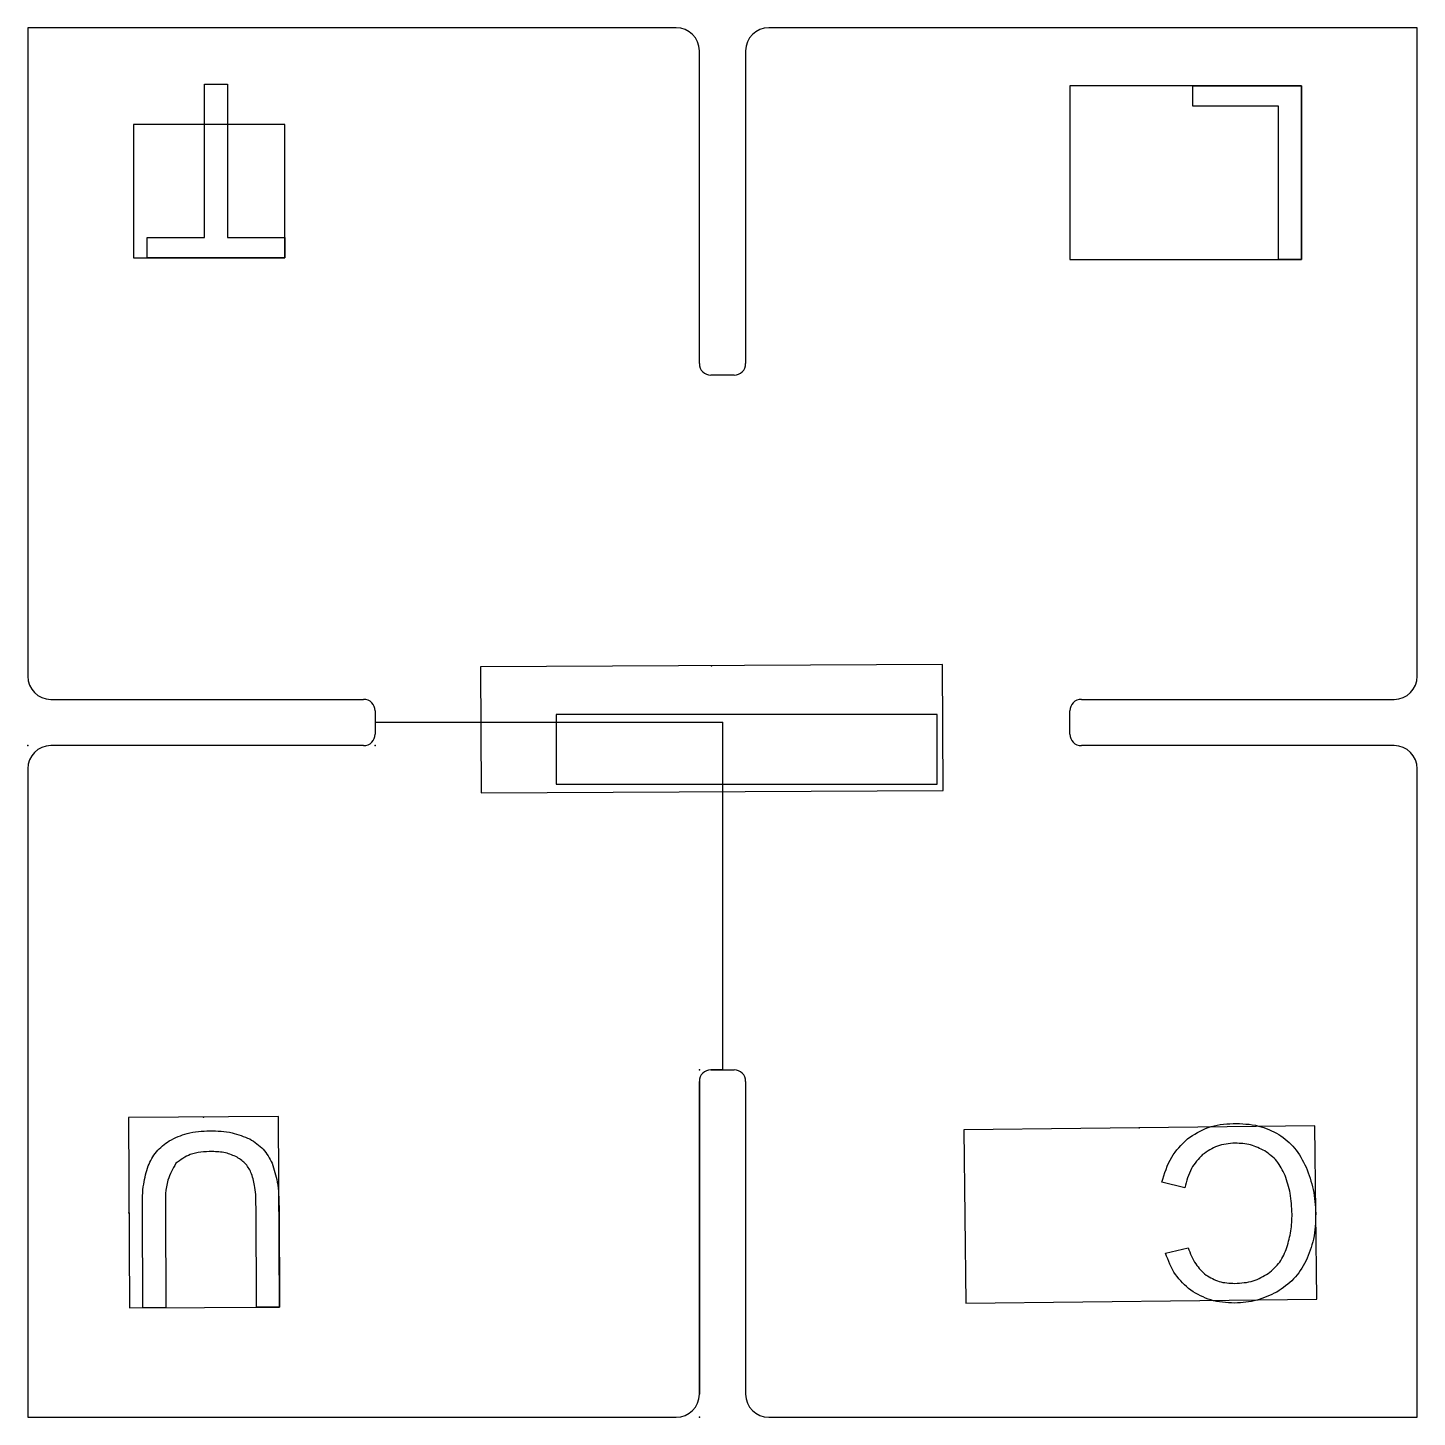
# Model space of a CAD drawing. Header units: millimetres. Extents: x -60 to 60, y -60 to 60.
import ezdxf

# ---------------------------------------------------------------- set-up
doc = ezdxf.new("R2010")
doc.units = ezdxf.units.MM
doc.header["$MEASUREMENT"] = 0
for name, color, linetype in [('L1 v2_Sketch1', 7, 'Continuous'), ('L1 v2_Sketch2', 7, 'Continuous'), ('L1 v2_Sketch3', 7, 'Continuous')]:
    doc.layers.add(name, color=color, linetype=linetype)

msp = doc.modelspace()

# ---------------------------------------------------------------- linework, layer by layer
at = {"layer": 'L1 v2_Sketch1'}
for p, q in [((0, 0), (-30, 0)), ((-30, 0), (-30, -1)), ((0, 0), (0, -30)), ((-31, -2), (-58, -2)), ((-60, -4), (-60, -60)), ((0, -30), (-1, -30)), ((-2, -31), (-2, -58)), ((-60, -60), (-4, -60))]:
    msp.add_line(p, q, dxfattribs=at)
for centre, radius, start, end in [((-31, -1), 1, 270, 360), ((-58, -4), 2, 90, 180), ((-1, -31), 1, 90, 180), ((-4, -58), 2, 270, 360)]:
    msp.add_arc(centre, radius, start, end, dxfattribs=at)
for p in [(0, 0), (-60, -2), (-30, -2), (-2, -30), (-2, -60), (-2, -60)]:
    msp.add_point(p, dxfattribs=at)
at = {"layer": 'L1 v2_Sketch2'}
for p, q in [((-4, 60, 4), (-60, 60, 4)), ((-60, 60, 4), (-60, 4, 4)), ((60, 60, 4), (4, 60, 4)), ((60, 4, 4), (60, 60, 4)), ((-2, 31, 4), (-2, 58, 4)), ((2, 58, 4), (2, 31, 4)), ((50, 55, 4), (30, 55, 4)), ((30, 55, 4), (30, 40, 4)), ((50, 40, 4), (50, 55, 4)), ((-37.8, 51.66, 4), (-50.88, 51.66, 4)), ((-50.88, 51.66, 4), (-50.88, 40.12, 4)), ((-37.8, 40.12, 4), (-37.8, 51.66, 4)), ((-50.88, 40.12, 4), (-37.8, 40.12, 4)), ((30, 40, 4), (50, 40, 4)), ((1, 30, 4), (-1, 30, 4)), ((19, 5, 4), (-20.9, 4.8, 4)), ((19.06, -5.88, 4), (19, 5, 4)), ((-20.9, 4.8, 4), (-20.85, -6.08, 4)), ((-58, 2, 4), (-31, 2, 4)), ((31, 2, 4), (58, 2, 4)), ((-30, 1, 4), (-30, -1, 4)), ((30, -1, 4), (30, 1, 4)), ((-31, -2, 4), (-58, -2, 4)), ((58, -2, 4), (31, -2, 4)), ((-60, -4, 4), (-60, -60, 4)), ((60, -60, 4), (60, -4, 4)), ((-20.85, -6.08, 4), (19.06, -5.88, 4)), ((-1, -30, 4), (1, -30, 4)), ((-2, -58, 4), (-2, -31, 4)), ((2, -31, 4), (2, -58, 4)), ((-38.35, -34.04, 4), (-51.31, -34.11, 4)), ((-51.31, -34.11, 4), (-51.21, -50.56, 4)), ((-38.25, -50.49, 4), (-38.35, -34.04, 4)), ((51.15, -34.83, 4), (20.85, -35.17, 4)), ((20.85, -35.17, 4), (21.02, -50.15, 4)), ((51.32, -49.8, 4), (51.15, -34.83, 4)), ((21.02, -50.15, 4), (51.32, -49.8, 4)), ((-51.21, -50.56, 4), (-38.25, -50.49, 4)), ((-60, -60, 4), (-4, -60, 4)), ((4, -60, 4), (60, -60, 4))]:
    msp.add_line(p, q, dxfattribs=at)
for centre, radius, start, end in [((-4, 58, 4), 2, 0, 90), ((4, 58, 4), 2, 90, 180), ((-1, 31, 4), 1, 180, 270), ((1, 31, 4), 1, 270, 360), ((-58, 4, 4), 2, 180, 270), ((58, 4, 4), 2, 270, 360), ((-31, 1, 4), 1, 0, 90), ((31, 1, 4), 1, 90, 180), ((-31, -1, 4), 1, 270, 360), ((31, -1, 4), 1, 180, 270), ((-58, -4, 4), 2, 90, 180), ((58, -4, 4), 2, 0, 90), ((-1, -31, 4), 1, 90, 180), ((1, -31, 4), 1, 0, 90), ((-4, -58, 4), 2, 270, 360), ((4, -58, 4), 2, 180, 270)]:
    msp.add_arc(centre, radius, start, end, dxfattribs=at)
for p in [(-0.95, 4.9, 4), (0, 0, 4), (-44.83, -34.08, 4), (36, -35, 4), (-51.26, -42.34, 4)]:
    msp.add_point(p, dxfattribs=at)
at = {"layer": 'L1 v2_Sketch3'}
for p, q in [((-60, 60, 4), (-60, 4, 4)), ((-4, 60, 4), (-60, 60, 4)), ((60, 60, 4), (4, 60, 4)), ((60, 4, 4), (60, 60, 4)), ((-2, 31, 4), (-2, 58, 4)), ((2, 58, 4), (2, 31, 4)), ((-44.73, 41.89, 4), (-44.73, 55.12, 4)), ((-44.73, 55.12, 4), (-42.74, 55.12, 4)), ((-42.74, 55.12, 4), (-42.74, 41.89, 4)), ((40.63, 53.23, 4), (40.63, 55, 4)), ((40.63, 55, 4), (50, 55, 4)), ((50, 55, 4), (50, 40, 4)), ((48.02, 53.23, 4), (40.63, 53.23, 4)), ((48.02, 40, 4), (48.02, 53.23, 4)), ((-49.69, 40.12, 4), (-49.69, 41.89, 4)), ((-49.69, 41.89, 4), (-44.73, 41.89, 4)), ((-42.74, 41.89, 4), (-37.8, 41.89, 4)), ((-37.8, 41.89, 4), (-37.8, 40.12, 4)), ((-37.8, 40.12, 4), (-49.69, 40.12, 4)), ((50, 40, 4), (48.02, 40, 4)), ((1, 30, 4), (-1, 30, 4)), ((-58, 2, 4), (-31, 2, 4)), ((31, 2, 4), (58, 2, 4)), ((-30, 1, 4), (-30, -1, 4)), ((18.54, 0.7, 4), (-14.37, 0.7, 4)), ((-14.37, 0.7, 4), (-14.37, -5.33, 4)), ((18.54, -5.33, 4), (18.54, 0.7, 4)), ((30, -1, 4), (30, 1, 4)), ((-31, -2, 4), (-58, -2, 4)), ((58, -2, 4), (31, -2, 4)), ((-60, -4, 4), (-60, -60, 4)), ((60, -60, 4), (60, -4, 4)), ((-14.37, -5.33, 4), (18.54, -5.33, 4)), ((-1, -30, 4), (1, -30, 4)), ((-2, -58, 4), (-2, -31, 4)), ((2, -31, 4), (2, -58, 4)), ((39.93, -40.19, 4), (37.94, -39.71, 4)), ((-50.05, -50.56, 4), (-50.1, -41.89, 4)), ((-48.12, -41.89, 4), (-48.07, -50.54, 4)), ((-40.24, -50.5, 4), (-40.29, -41.84, 4)), ((-38.3, -41.82, 4), (-38.25, -50.49, 4)), ((38.27, -45.84, 4), (40.22, -45.36, 4)), ((-48.07, -50.54, 4), (-50.05, -50.56, 4)), ((-38.25, -50.49, 4), (-40.24, -50.5, 4)), ((-60, -60, 4), (-4, -60, 4)), ((4, -60, 4), (60, -60, 4))]:
    msp.add_line(p, q, dxfattribs=at)
for centre, radius, start, end in [((-4, 58, 4), 2, 0, 90), ((4, 58, 4), 2, 90, 180), ((-1, 31, 4), 1, 180, 270), ((1, 31, 4), 1, 270, 360), ((-58, 4, 4), 2, 180, 270), ((58, 4, 4), 2, 270, 360), ((-31, 1, 4), 1, 0, 90), ((31, 1, 4), 1, 90, 180), ((-31, -1, 4), 1, 270, 360), ((31, -1, 4), 1, 180, 270), ((-58, -4, 4), 2, 90, 180), ((58, -4, 4), 2, 0, 90), ((-1, -31, 4), 1, 90, 180), ((1, -31, 4), 1, 0, 90), ((-4, -58, 4), 2, 270, 360), ((4, -58, 4), 2, 180, 270)]:
    msp.add_arc(centre, radius, start, end, dxfattribs=at)
for points, knots in [([(40.15, -35.96, 4), (40.73, -35.58, 4), (41.92, -34.79, 4), (43.36, -34.68, 4), (44.1, -34.63, 4)], [0, 0, 0, 0, 0.2043301, 0.4229769, 0.4229769, 0.4229769, 0.4229769]), ([(44.1, -34.63, 4), (44.84, -34.65, 4), (46.23, -34.68, 4), (47.48, -35.29, 4), (48.05, -35.57, 4)], [0, 0, 0, 0, 0.2212399, 0.4108787, 0.4108787, 0.4108787, 0.4108787]), ([(-47.78, -36.12, 4), (-47.27, -35.88, 4), (-46.17, -35.34, 4), (-44.94, -35.29, 4), (-44.28, -35.27, 4)], [0, 0, 0, 0, 0.1665622, 0.3637366, 0.3637366, 0.3637366, 0.3637366]), ([(-44.28, -35.27, 4), (-43.63, -35.28, 4), (-42.43, -35.31, 4), (-41.33, -35.77, 4), (-40.82, -35.97, 4)], [0, 0, 0, 0, 0.1924517, 0.3550737, 0.3550737, 0.3550737, 0.3550737]), ([(-40.82, -35.97, 4), (-40.41, -36.24, 4), (-39.58, -36.77, 4), (-39.13, -37.63, 4), (-38.9, -38.07, 4)], [0, 0, 0, 0, 0.1452332, 0.2886973, 0.2886973, 0.2886973, 0.2886973]), ([(37.94, -39.71, 4), (38.17, -38.96, 4), (38.6, -37.52, 4), (39.65, -36.46, 4), (40.15, -35.96, 4)], [0, 0, 0, 0, 0.2325413, 0.4414003, 0.4414003, 0.4414003, 0.4414003]), ([(48.05, -35.57, 4), (48.54, -35.94, 4), (49.54, -36.7, 4), (50.1, -37.83, 4), (50.4, -38.41, 4)], [0, 0, 0, 0, 0.1802941, 0.3720286, 0.3720286, 0.3720286, 0.3720286]), ([(-49.61, -38.3, 4), (-49.4, -37.87, 4), (-48.97, -36.99, 4), (-48.18, -36.42, 4), (-47.78, -36.12, 4)], [0, 0, 0, 0, 0.140338, 0.2884299, 0.2884299, 0.2884299, 0.2884299]), ([(-44.09, -37.06, 4), (-44.74, -37.07, 4), (-45.89, -37.11, 4), (-46.81, -37.78, 4), (-47.21, -38.07, 4)], [0, 0, 0, 0, 0.1891346, 0.3342536, 0.3342536, 0.3342536, 0.3342536]), ([(-41.92, -37.55, 4), (-42.25, -37.4, 4), (-42.94, -37.09, 4), (-43.69, -37.07, 4), (-44.09, -37.06, 4)], [0, 0, 0, 0, 0.1052973, 0.2240117, 0.2240117, 0.2240117, 0.2240117]), ([(44.28, -36.33, 4), (43.75, -36.37, 4), (42.72, -36.45, 4), (41.88, -37.03, 4), (41.47, -37.32, 4)], [0, 0, 0, 0, 0.1558564, 0.303141, 0.303141, 0.303141, 0.303141]), ([(46.84, -37, 4), (46.43, -36.8, 4), (45.63, -36.4, 4), (44.73, -36.35, 4), (44.28, -36.33, 4)], [0, 0, 0, 0, 0.1334791, 0.2668993, 0.2668993, 0.2668993, 0.2668993]), ([(48.59, -39.12, 4), (48.38, -38.68, 4), (47.97, -37.82, 4), (47.21, -37.27, 4), (46.84, -37, 4)], [0, 0, 0, 0, 0.1436162, 0.2788902, 0.2788902, 0.2788902, 0.2788902]), ([(-50.1, -41.89, 4), (-50.1, -41.21, 4), (-50.09, -39.99, 4), (-49.76, -38.81, 4), (-49.61, -38.3, 4)], [0, 0, 0, 0, 0.2032506, 0.3641843, 0.3641843, 0.3641843, 0.3641843]), ([(-47.21, -38.07, 4), (-47.47, -38.54, 4), (-48.13, -39.72, 4), (-48.12, -41.08, 4), (-48.12, -41.89, 4)], [0, 0, 0, 0, 0.1609736, 0.398729, 0.398729, 0.398729, 0.398729]), ([(-40.67, -38.97, 4), (-40.81, -38.68, 4), (-41.11, -38.09, 4), (-41.65, -37.73, 4), (-41.92, -37.55, 4)], [0, 0, 0, 0, 0.0957003, 0.192577, 0.192577, 0.192577, 0.192577]), ([(-38.9, -38.07, 4), (-38.73, -38.6, 4), (-38.34, -39.82, 4), (-38.32, -41.11, 4), (-38.3, -41.82, 4)], [0, 0, 0, 0, 0.1683913, 0.3820797, 0.3820797, 0.3820797, 0.3820797]), ([(41.47, -37.32, 4), (41.11, -37.7, 4), (40.35, -38.52, 4), (40.08, -39.61, 4), (39.93, -40.19, 4)], [0, 0, 0, 0, 0.1538472, 0.3302348, 0.3302348, 0.3302348, 0.3302348]), ([(-40.29, -41.84, 4), (-40.29, -41.27, 4), (-40.3, -40.3, 4), (-40.56, -39.36, 4), (-40.67, -38.97, 4)], [0, 0, 0, 0, 0.1699647, 0.2913674, 0.2913674, 0.2913674, 0.2913674]), ([(49.19, -42.45, 4), (49.16, -41.85, 4), (49.12, -40.71, 4), (48.76, -39.63, 4), (48.59, -39.12, 4)], [0, 0, 0, 0, 0.1797281, 0.3401611, 0.3401611, 0.3401611, 0.3401611]), ([(50.4, -38.41, 4), (50.64, -39.04, 4), (51.12, -40.34, 4), (51.2, -41.72, 4), (51.24, -42.42, 4)], [0, 0, 0, 0, 0.2030556, 0.4119622, 0.4119622, 0.4119622, 0.4119622]), ([(48.75, -45.34, 4), (48.88, -44.86, 4), (49.15, -43.92, 4), (49.18, -42.94, 4), (49.19, -42.45, 4)], [0, 0, 0, 0, 0.1461667, 0.292828, 0.292828, 0.292828, 0.292828]), ([(51.24, -42.42, 4), (51.21, -43.16, 4), (51.17, -44.58, 4), (50.64, -45.89, 4), (50.39, -46.51, 4)], [0, 0, 0, 0, 0.2204859, 0.4214538, 0.4214538, 0.4214538, 0.4214538]), ([(40.22, -45.36, 4), (40.4, -45.85, 4), (40.74, -46.76, 4), (41.44, -47.42, 4), (41.76, -47.72, 4)], [0, 0, 0, 0, 0.15524, 0.2858236, 0.2858236, 0.2858236, 0.2858236]), ([(47.14, -47.58, 4), (47.5, -47.27, 4), (48.22, -46.66, 4), (48.57, -45.78, 4), (48.75, -45.34, 4)], [0, 0, 0, 0, 0.1385572, 0.279558, 0.279558, 0.279558, 0.279558]), ([(40.44, -49.04, 4), (39.96, -48.61, 4), (38.97, -47.73, 4), (38.51, -46.48, 4), (38.27, -45.84, 4)], [0, 0, 0, 0, 0.1896363, 0.3921487, 0.3921487, 0.3921487, 0.3921487]), ([(50.39, -46.51, 4), (50.07, -47.06, 4), (49.43, -48.15, 4), (48.39, -48.85, 4), (47.87, -49.19, 4)], [0, 0, 0, 0, 0.1879334, 0.371909, 0.371909, 0.371909, 0.371909]), ([(41.76, -47.72, 4), (42.12, -47.94, 4), (42.9, -48.39, 4), (43.79, -48.42, 4), (44.26, -48.44, 4)], [0, 0, 0, 0, 0.1252641, 0.2641445, 0.2641445, 0.2641445, 0.2641445]), ([(44.26, -48.44, 4), (44.8, -48.41, 4), (45.83, -48.35, 4), (46.72, -47.83, 4), (47.14, -47.58, 4)], [0, 0, 0, 0, 0.1600694, 0.3044626, 0.3044626, 0.3044626, 0.3044626]), ([(44.24, -50.14, 4), (43.53, -50.11, 4), (42.17, -50.05, 4), (41, -49.36, 4), (40.44, -49.04, 4)], [0, 0, 0, 0, 0.2091677, 0.4008962, 0.4008962, 0.4008962, 0.4008962]), ([(47.87, -49.19, 4), (47.3, -49.46, 4), (46.15, -50.01, 4), (44.89, -50.1, 4), (44.24, -50.14, 4)], [0, 0, 0, 0, 0.1863736, 0.3779021, 0.3779021, 0.3779021, 0.3779021])]:
    msp.add_open_spline(points, degree=3, knots=knots, dxfattribs=at)
msp.add_point((0, 0, 4), dxfattribs=at)

doc.saveas('drawing.dxf')
